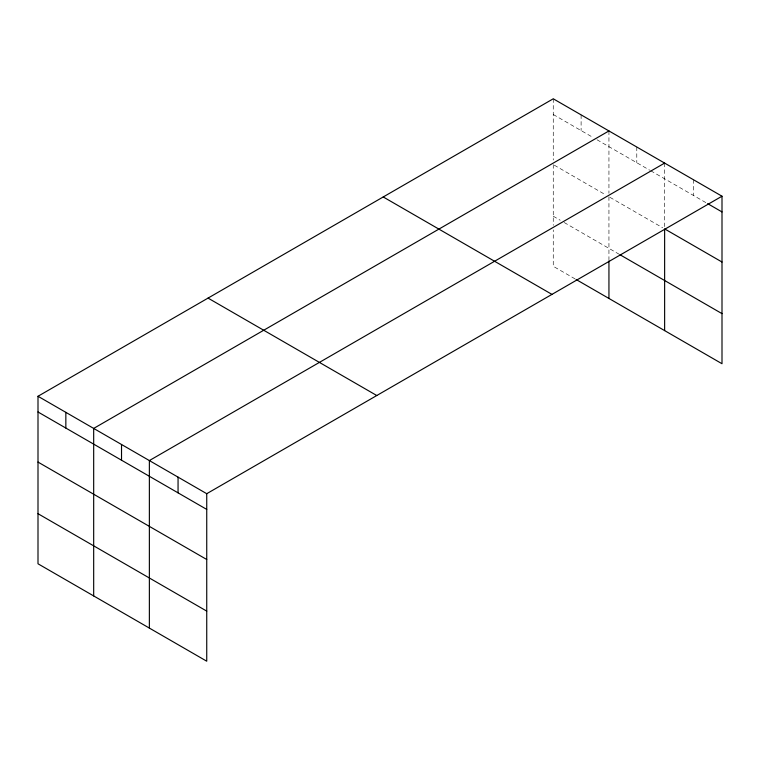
<?xml version="1.0" encoding="UTF-8"?>
<svg xmlns="http://www.w3.org/2000/svg" width="760" height="760" viewBox="0 0 760 760"><rect width="100%" height="100%" fill="white"/><g stroke="black" fill="none" stroke-linecap="round" stroke-linejoin="round"><path stroke-width="0.57" stroke-dasharray="3.8 2.85" d="M553.261 114.504L593.038 137.465M597.008 139.764L649.714 170.192M650.712 170.762L706.629 203.053M554.258 165.167L605.957 195.025M609.938 197.325L662.644 227.743M553.261 216.21L560.225 220.229M564.195 222.528L618.887 254.097M575.139 278.939L553.261 266.304L553.261 229.871M693.31 179.655L693.31 195.358M664.63 163.086L664.63 226.623M636.785 147.012L636.785 162.725M608.94 130.939L608.94 193.334M608.94 196.745L608.94 259.749M581.106 114.864L581.106 130.577M553.261 98.79L553.261 160.046M553.261 164.597L553.261 225.321"/><path stroke-width="1.14" d="M38 396.273L206.739 493.696L206.739 661.209L38 563.787L38 396.273L553.261 98.79L722 196.213L722 363.726L576.128 279.509M608.94 130.939L93.679 428.421L93.679 595.935M664.63 163.086L149.368 460.57L149.368 628.083M206.739 493.696L722 196.213M707.655 203.642L722 211.926M722 262.019L664.63 228.893L664.63 330.6M619.885 254.676L722 313.633M383.22 196.964L551.959 294.386M208.041 298.101L376.779 395.523M38 411.986L206.739 509.409M38 462.08L206.739 559.503M38 513.693L206.739 611.116M608.94 260.88L608.94 298.452M178.059 477.137L178.059 492.841M121.524 444.495L121.524 460.208M65.844 412.347L65.844 428.06"/></g></svg>
